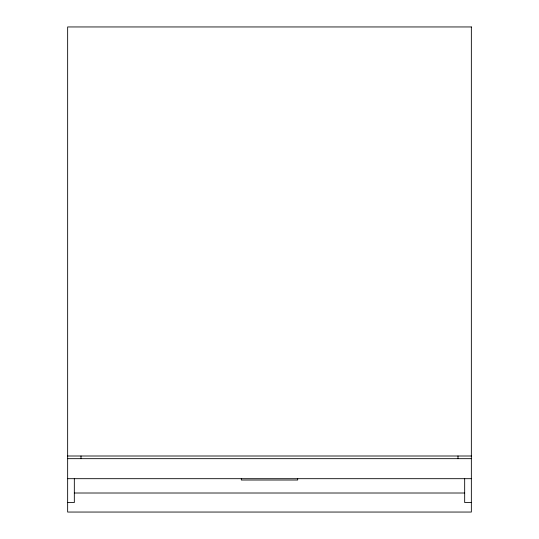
<?xml version="1.0" encoding="UTF-8"?>
<svg xmlns="http://www.w3.org/2000/svg" width="539" height="539" viewBox="0 0 539 539"><rect width="100%" height="100%" fill="white"/><g stroke="black" fill="none" stroke-linecap="round" stroke-linejoin="round"><path stroke-width="0.81" d="M67.651 456.001L471.349 456.001M67.651 458.669L471.349 458.669M67.651 478.686L471.349 478.686M74.328 493.01L464.672 493.01M67.651 502.53L74.328 502.53L74.328 478.686M471.349 502.53L464.672 502.53L464.672 478.686M458.002 456.001L458.002 458.669M297.69 478.686L297.69 480.02L241.31 480.02L241.31 478.686M80.998 456.001L80.998 458.669M471.349 26.95L67.651 26.95L67.651 512.05L471.349 512.05L471.349 26.95"/></g></svg>
